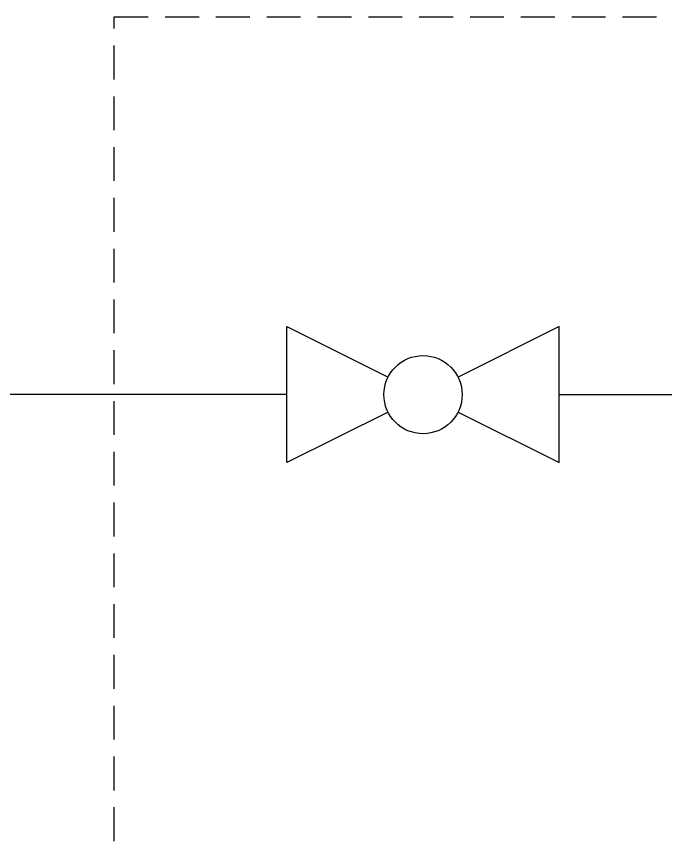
# Model space of a CAD drawing. Header units: millimetres. Extents: x 256 to 2599, y 626 to 1192.
# Drawn here: x 1928.22 to 1964.69, y 740.86 to 787.77 of the extents above; entities that cross this region are included whole.
import ezdxf

# ---------------------------------------------------------------- set-up
doc = ezdxf.new("R2010")
doc.units = ezdxf.units.MM
doc.linetypes.add('AM_ISO08W050', pattern=[18, 12, -1.5, 3, -1.5])
doc.linetypes.add('HIDDEN', pattern=[9.525, 6.35, -3.175])
doc.layers.add('10', color=1, linetype='AM_ISO08W050')
doc.layers.add('Aria compressa', color=140, linetype='Continuous')
doc.styles.add('PNP_LTYPE', font='txt.shx')
doc.linetypes.add('ISO-GENERAL', pattern='A,5,["/",PNP_LTYPE,S=1.5,R=0,X=0,Y=-0.75],-0.0001', length=5.0001)

msp = doc.modelspace()

# ---------------------------------------------------------------- linework, layer by layer
for points in [[(1949.099, 765.519), (1943.412, 762.676), (1943.412, 770.331), (1949.099, 767.487)], [(1953.035, 765.519), (1958.722, 762.676), (1958.722, 770.331), (1953.035, 767.487)]]:
    msp.add_lwpolyline(points)
msp.add_circle((1951.067, 766.503), 2.2)
at = {"layer": '10', "color": 0, "linetype": 'HIDDEN', "ltscale": 0.3}
msp.add_lwpolyline([(1933.71, 701.374), (1933.71, 787.773), (2275.072, 787.773), (2275.072, 701.374)], close=True, dxfattribs=at)
at = {"layer": 'Aria compressa', "linetype": 'ISO-GENERAL'}
for p, q in [((1943.412, 766.503), (1848.021, 766.503)), ((1958.722, 766.503), (1965.511, 766.503))]:
    msp.add_line(p, q, dxfattribs=at)

doc.saveas('drawing.dxf')
